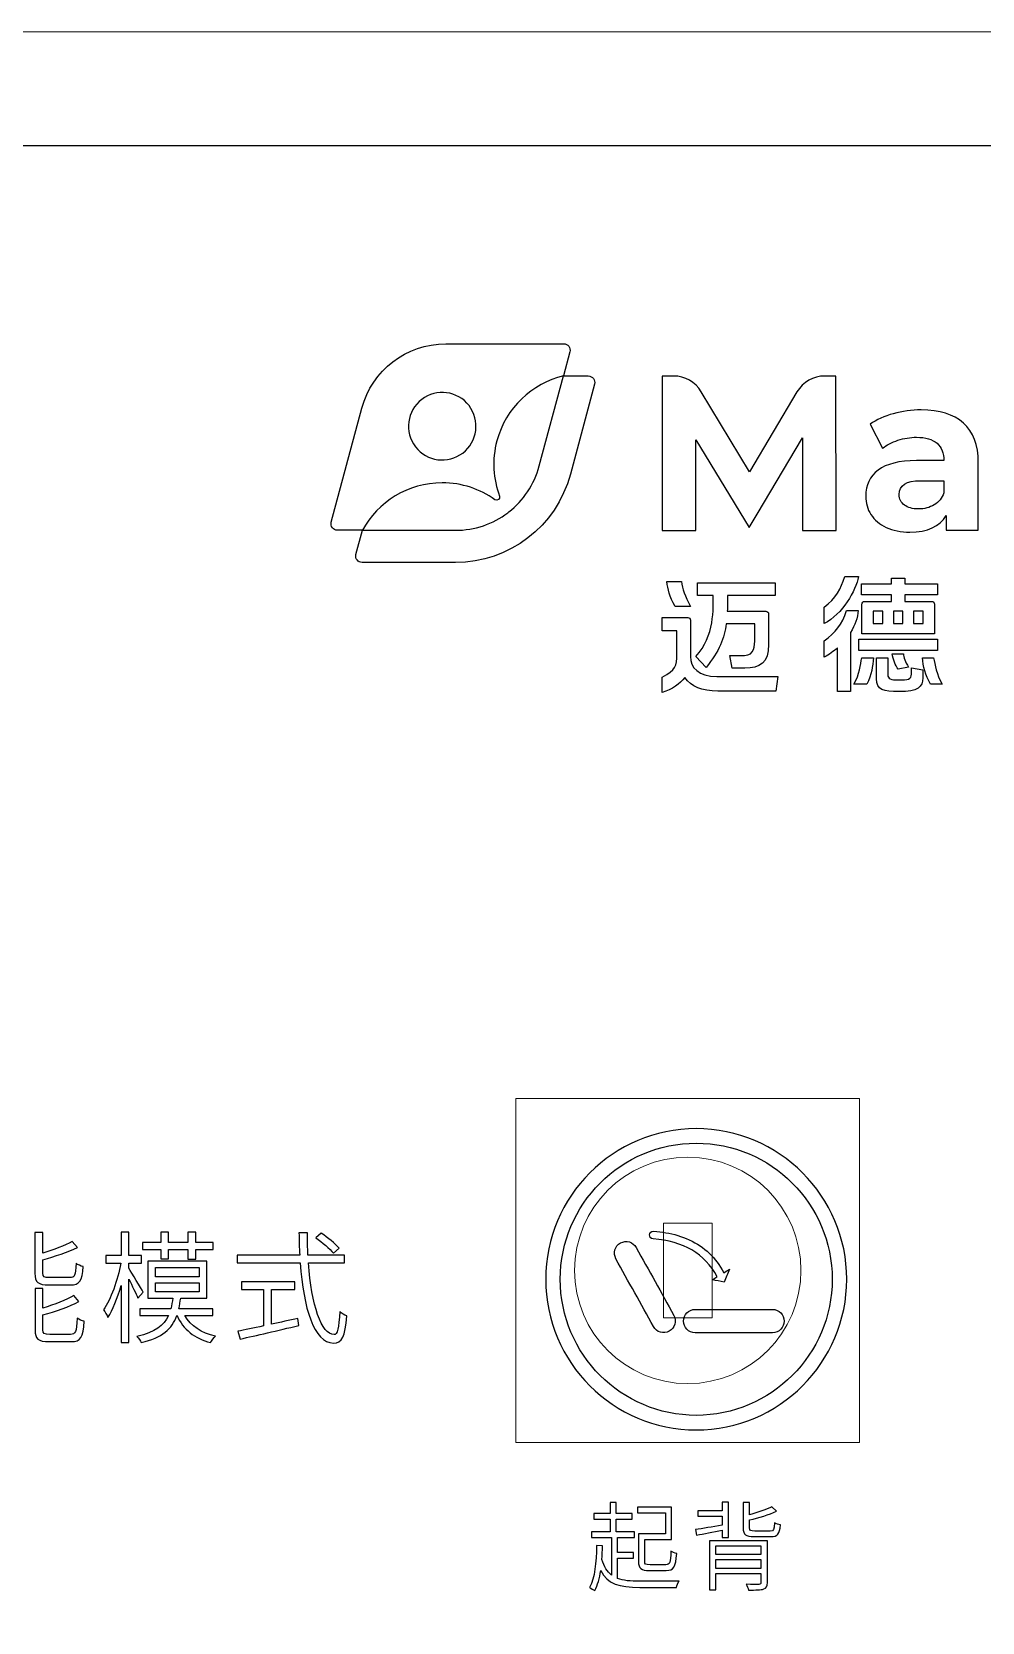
# Model space of a CAD drawing. Header units: millimetres. Extents: x 1003 to 1574, y -7 to 383.
# Drawn here: x 1129.6 to 1162.7, y 118.4 to 173.9 of the extents above; entities that cross this region are included whole.
import ezdxf

# ---------------------------------------------------------------- set-up
doc = ezdxf.new("R2010")
doc.units = ezdxf.units.MM
doc.layers.add('1', color=7, linetype='Continuous')
doc.layers.add('layer 1', color=7, linetype='Continuous')

# ---------------------------------------------------------------- blocks, each defined once
blk = doc.blocks.new('111')
at = {"layer": 'layer 1', "color": 1}
for points, knots in [([(581.58, 281.308), (574.092, 282.419), (568.226, 288.689), (567.735, 296.362), (567.735, 296.362), (567.735, 296.362), (567.735, 365.578), (567.735, 365.578), (567.735, 365.578), (568.277, 374.047), (575.367, 380.808), (583.958, 380.808), (583.958, 380.808), (583.958, 380.808), (760.978, 380.808), (760.978, 380.808), (760.978, 380.808), (769.919, 380.808), (777.235, 373.486), (777.235, 364.537), (777.235, 364.537), (777.235, 364.537), (777.235, 297.403), (777.235, 297.403), (777.235, 297.403), (777.235, 289.262), (771.181, 282.469), (763.356, 281.308), (763.356, 281.308), (763.356, 281.308), (581.58, 281.308), (581.58, 281.308)], [0, 0, 0, 0, 0.111111, 0.111111, 0.111111, 0.111111, 0.222222, 0.222222, 0.222222, 0.222222, 0.333333, 0.333333, 0.333333, 0.333333, 0.444444, 0.444444, 0.444444, 0.444444, 0.555556, 0.555556, 0.555556, 0.555556, 0.666667, 0.666667, 0.666667, 0.666667, 0.777778, 0.777778, 0.777778, 0.777778, 1, 1, 1, 1]), ([(709.357, 372.778), (709.357, 372.778), (708.487, 372.778), (708.487, 372.778), (708.487, 372.778), (708.487, 372.778), (708.712, 373.618), (708.712, 373.618), (708.712, 373.618), (708.75, 373.76), (708.643, 373.9), (708.495, 373.9), (708.495, 373.9), (708.495, 373.9), (704.378, 373.9), (704.378, 373.9), (704.378, 373.9), (703.007, 373.9), (701.806, 372.979), (701.451, 371.654), (701.451, 371.654), (701.451, 371.654), (700.385, 367.677), (700.385, 367.677), (700.385, 367.677), (700.347, 367.534), (700.454, 367.395), (700.602, 367.395), (700.602, 367.395), (700.602, 367.395), (701.472, 367.395), (701.472, 367.395), (701.472, 367.395), (701.472, 367.395), (701.246, 366.555), (701.246, 366.555), (701.246, 366.555), (701.208, 366.412), (701.316, 366.272), (701.464, 366.272), (701.464, 366.272), (701.464, 366.272), (704.719, 366.272), (704.719, 366.272), (704.719, 366.272), (706.599, 366.272), (708.244, 367.535), (708.731, 369.35), (708.731, 369.35), (708.731, 369.35), (709.574, 372.495), (709.574, 372.495), (709.574, 372.495), (709.612, 372.638), (709.504, 372.778), (709.357, 372.778)], [0, 0, 0, 0, 0.066667, 0.066667, 0.066667, 0.066667, 0.133333, 0.133333, 0.133333, 0.133333, 0.2, 0.2, 0.2, 0.2, 0.266667, 0.266667, 0.266667, 0.266667, 0.333333, 0.333333, 0.333333, 0.333333, 0.4, 0.4, 0.4, 0.4, 0.466667, 0.466667, 0.466667, 0.466667, 0.533333, 0.533333, 0.533333, 0.533333, 0.6, 0.6, 0.6, 0.6, 0.666667, 0.666667, 0.666667, 0.666667, 0.733333, 0.733333, 0.733333, 0.733333, 0.8, 0.8, 0.8, 0.8, 0.866667, 0.866667, 0.866667, 0.866667, 1, 1, 1, 1]), ([(707.646, 369.641), (707.471, 368.987), (707.089, 368.431), (706.582, 368.036), (706.582, 368.036), (706.582, 368.036), (706.583, 368.036), (706.583, 368.036), (706.583, 368.036), (706.583, 368.036), (706.563, 368.021), (706.563, 368.021), (706.563, 368.021), (706.563, 368.021), (706.545, 368.006), (706.545, 368.006), (706.545, 368.006), (706.545, 368.006), (706.544, 368.007), (706.544, 368.007), (706.544, 368.007), (706.031, 367.62), (705.396, 367.395), (704.719, 367.395), (704.719, 367.395), (704.719, 367.395), (701.472, 367.395), (701.472, 367.395), (701.472, 367.395), (702.009, 368.382), (703.055, 369.052), (704.258, 369.052), (704.258, 369.052), (704.945, 369.052), (705.58, 368.833), (706.098, 368.462), (706.098, 368.462), (706.183, 368.402), (706.295, 368.487), (706.258, 368.585), (706.258, 368.585), (706.035, 369.182), (705.988, 369.852), (706.165, 370.515), (706.165, 370.515), (706.477, 371.677), (707.394, 372.514), (708.487, 372.778), (708.487, 372.778), (708.487, 372.778), (707.646, 369.641), (707.646, 369.641)], [0, 0, 0, 0, 0.071429, 0.071429, 0.071429, 0.071429, 0.142857, 0.142857, 0.142857, 0.142857, 0.214286, 0.214286, 0.214286, 0.214286, 0.285714, 0.285714, 0.285714, 0.285714, 0.357143, 0.357143, 0.357143, 0.357143, 0.428571, 0.428571, 0.428571, 0.428571, 0.5, 0.5, 0.5, 0.5, 0.571429, 0.571429, 0.571429, 0.571429, 0.642857, 0.642857, 0.642857, 0.642857, 0.714286, 0.714286, 0.714286, 0.714286, 0.785714, 0.785714, 0.785714, 0.785714, 0.857143, 0.857143, 0.857143, 0.857143, 1, 1, 1, 1]), ([(716.838, 367.394), (716.838, 367.394), (716.83, 370.624), (716.83, 370.624), (716.83, 370.624), (716.83, 370.624), (715.246, 367.963), (715.246, 367.963), (715.246, 367.963), (715.246, 367.963), (714.973, 367.489), (714.973, 367.489), (714.973, 367.489), (714.973, 367.489), (713.108, 370.555), (713.108, 370.555), (713.108, 370.555), (713.108, 370.555), (713.108, 367.394), (713.108, 367.394), (713.108, 367.394), (713.108, 367.394), (711.938, 367.394), (711.938, 367.394), (711.938, 367.394), (711.938, 367.394), (711.938, 372.777), (711.938, 372.777), (711.938, 372.777), (711.938, 372.777), (712.329, 372.777), (712.329, 372.777), (712.329, 372.777), (712.726, 372.777), (713.095, 372.569), (713.3, 372.229), (713.3, 372.229), (713.3, 372.229), (714.984, 369.432), (714.984, 369.432), (714.984, 369.432), (714.984, 369.432), (716.64, 372.222), (716.64, 372.222), (716.64, 372.222), (716.844, 372.566), (717.214, 372.777), (717.614, 372.777), (717.614, 372.777), (717.614, 372.777), (717.992, 372.777), (717.992, 372.777), (717.992, 372.777), (717.992, 372.777), (718.007, 367.394), (718.007, 367.394), (718.007, 367.394), (718.007, 367.394), (716.838, 367.394), (716.838, 367.394)], [0, 0, 0, 0, 0.0625, 0.0625, 0.0625, 0.0625, 0.125, 0.125, 0.125, 0.125, 0.1875, 0.1875, 0.1875, 0.1875, 0.25, 0.25, 0.25, 0.25, 0.3125, 0.3125, 0.3125, 0.3125, 0.375, 0.375, 0.375, 0.375, 0.4375, 0.4375, 0.4375, 0.4375, 0.5, 0.5, 0.5, 0.5, 0.5625, 0.5625, 0.5625, 0.5625, 0.625, 0.625, 0.625, 0.625, 0.6875, 0.6875, 0.6875, 0.6875, 0.75, 0.75, 0.75, 0.75, 0.8125, 0.8125, 0.8125, 0.8125, 0.875, 0.875, 0.875, 0.875, 1, 1, 1, 1]), ([(703.54, 371.961), (704.057, 372.357), (704.797, 372.26), (705.193, 371.743), (705.193, 371.743), (705.59, 371.227), (705.492, 370.487), (704.976, 370.091), (704.976, 370.091), (704.459, 369.694), (703.719, 369.792), (703.323, 370.309), (703.323, 370.309), (702.927, 370.825), (703.024, 371.565), (703.54, 371.961)], [0, 0, 0, 0, 0.2, 0.2, 0.2, 0.2, 0.4, 0.4, 0.4, 0.4, 0.6, 0.6, 0.6, 0.6, 1, 1, 1, 1]), ([(722.452, 371.136), (722.796, 370.831), (722.968, 370.371), (722.968, 369.755), (722.968, 369.755), (722.968, 369.755), (722.968, 367.395), (722.968, 367.395), (722.968, 367.395), (722.968, 367.395), (721.845, 367.395), (721.845, 367.395), (721.845, 367.395), (721.845, 367.395), (721.845, 367.91), (721.845, 367.91), (721.845, 367.91), (721.619, 367.526), (721.199, 367.333), (720.584, 367.333), (720.584, 367.333), (720.266, 367.333), (719.991, 367.387), (719.757, 367.495), (719.757, 367.495), (719.524, 367.602), (719.346, 367.751), (719.223, 367.941), (719.223, 367.941), (719.1, 368.13), (719.038, 368.346), (719.038, 368.587), (719.038, 368.587), (719.038, 368.971), (719.183, 369.274), (719.472, 369.494), (719.472, 369.494), (719.762, 369.715), (720.209, 369.825), (720.815, 369.825), (720.815, 369.825), (720.815, 369.825), (721.768, 369.825), (721.768, 369.825), (721.768, 369.825), (721.768, 370.086), (721.688, 370.287), (721.53, 370.429), (721.53, 370.429), (721.371, 370.569), (721.132, 370.64), (720.815, 370.64), (720.815, 370.64), (720.594, 370.64), (720.377, 370.605), (720.164, 370.537), (720.164, 370.537), (719.952, 370.467), (719.771, 370.374), (719.622, 370.256), (719.622, 370.256), (719.622, 370.256), (719.192, 371.094), (719.192, 371.094), (719.192, 371.094), (719.418, 371.253), (719.688, 371.376), (720.003, 371.463), (720.003, 371.463), (720.319, 371.55), (720.643, 371.594), (720.976, 371.594), (720.976, 371.594), (721.617, 371.594), (722.109, 371.441), (722.452, 371.136)], [0, 0, 0, 0, 0.05, 0.05, 0.05, 0.05, 0.1, 0.1, 0.1, 0.1, 0.15, 0.15, 0.15, 0.15, 0.2, 0.2, 0.2, 0.2, 0.25, 0.25, 0.25, 0.25, 0.3, 0.3, 0.3, 0.3, 0.35, 0.35, 0.35, 0.35, 0.4, 0.4, 0.4, 0.4, 0.45, 0.45, 0.45, 0.45, 0.5, 0.5, 0.5, 0.5, 0.55, 0.55, 0.55, 0.55, 0.6, 0.6, 0.6, 0.6, 0.65, 0.65, 0.65, 0.65, 0.7, 0.7, 0.7, 0.7, 0.75, 0.75, 0.75, 0.75, 0.8, 0.8, 0.8, 0.8, 0.85, 0.85, 0.85, 0.85, 0.9, 0.9, 0.9, 0.9, 1, 1, 1, 1]), ([(721.429, 368.283), (721.588, 368.378), (721.701, 368.518), (721.768, 368.702), (721.768, 368.702), (721.768, 368.702), (721.768, 369.125), (721.768, 369.125), (721.768, 369.125), (721.768, 369.125), (720.945, 369.125), (720.945, 369.125), (720.945, 369.125), (720.453, 369.125), (720.207, 368.964), (720.207, 368.641), (720.207, 368.641), (720.207, 368.487), (720.267, 368.365), (720.388, 368.275), (720.388, 368.275), (720.508, 368.186), (720.673, 368.141), (720.883, 368.141), (720.883, 368.141), (721.088, 368.141), (721.271, 368.188), (721.429, 368.283)], [0, 0, 0, 0, 0.125, 0.125, 0.125, 0.125, 0.25, 0.25, 0.25, 0.25, 0.375, 0.375, 0.375, 0.375, 0.5, 0.5, 0.5, 0.5, 0.625, 0.625, 0.625, 0.625, 0.75, 0.75, 0.75, 0.75, 1, 1, 1, 1]), ([(712.923, 364.741), (712.735, 365.105), (712.635, 365.343), (712.611, 365.614), (712.611, 365.614), (712.611, 365.614), (712.101, 365.614), (712.101, 365.614), (712.101, 365.614), (712.129, 365.331), (712.187, 365.096), (712.384, 364.741), (712.384, 364.741), (712.384, 364.741), (712.923, 364.741), (712.923, 364.741)], [0, 0, 0, 0, 0.2, 0.2, 0.2, 0.2, 0.4, 0.4, 0.4, 0.4, 0.6, 0.6, 0.6, 0.6, 1, 1, 1, 1]), ([(713.115, 362.995), (713.115, 362.995), (713.468, 362.614), (713.468, 362.614), (713.468, 362.614), (713.925, 363.154), (714.104, 363.655), (714.172, 364.136), (714.172, 364.136), (714.172, 364.136), (715.168, 364.136), (715.168, 364.136), (715.168, 364.136), (715.168, 364.136), (715.168, 363.631), (715.168, 363.631), (715.168, 363.631), (715.168, 363.363), (715.161, 363.034), (714.814, 363.034), (714.814, 363.034), (714.814, 363.034), (714.293, 363.034), (714.293, 363.034), (714.293, 363.034), (714.293, 363.034), (714.382, 362.584), (714.382, 362.584), (714.382, 362.584), (714.382, 362.584), (714.825, 362.584), (714.825, 362.584), (714.825, 362.584), (715.343, 362.584), (715.65, 362.77), (715.65, 363.413), (715.65, 363.413), (715.65, 363.413), (715.65, 363.78), (715.65, 363.78), (715.65, 363.78), (715.65, 363.78), (715.65, 364.136), (715.65, 364.136), (715.65, 364.136), (715.65, 364.136), (715.65, 364.341), (715.65, 364.341), (715.65, 364.341), (715.65, 364.341), (715.65, 364.474), (715.65, 364.474), (715.65, 364.474), (715.65, 364.527), (715.607, 364.57), (715.554, 364.57), (715.554, 364.57), (715.554, 364.57), (714.209, 364.57), (714.209, 364.57), (714.209, 364.57), (714.216, 364.754), (714.214, 364.936), (714.214, 365.118), (714.214, 365.118), (714.214, 365.118), (715.877, 365.118), (715.877, 365.118), (715.877, 365.118), (715.877, 365.118), (715.877, 365.567), (715.877, 365.567), (715.877, 365.567), (715.877, 365.567), (713.162, 365.567), (713.162, 365.567), (713.162, 365.567), (713.162, 365.567), (713.162, 365.118), (713.162, 365.118), (713.162, 365.118), (713.162, 365.118), (713.715, 365.118), (713.715, 365.118), (713.715, 365.118), (713.725, 364.694), (713.765, 363.71), (713.115, 362.995)], [0, 0, 0, 0, 0.043478, 0.043478, 0.043478, 0.043478, 0.086957, 0.086957, 0.086957, 0.086957, 0.130435, 0.130435, 0.130435, 0.130435, 0.173913, 0.173913, 0.173913, 0.173913, 0.217391, 0.217391, 0.217391, 0.217391, 0.26087, 0.26087, 0.26087, 0.26087, 0.304348, 0.304348, 0.304348, 0.304348, 0.347826, 0.347826, 0.347826, 0.347826, 0.391304, 0.391304, 0.391304, 0.391304, 0.434783, 0.434783, 0.434783, 0.434783, 0.478261, 0.478261, 0.478261, 0.478261, 0.521739, 0.521739, 0.521739, 0.521739, 0.565217, 0.565217, 0.565217, 0.565217, 0.608696, 0.608696, 0.608696, 0.608696, 0.652174, 0.652174, 0.652174, 0.652174, 0.695652, 0.695652, 0.695652, 0.695652, 0.73913, 0.73913, 0.73913, 0.73913, 0.782609, 0.782609, 0.782609, 0.782609, 0.826087, 0.826087, 0.826087, 0.826087, 0.869565, 0.869565, 0.869565, 0.869565, 0.913043, 0.913043, 0.913043, 0.913043, 1, 1, 1, 1]), ([(718.79, 365.779), (718.79, 365.779), (718.308, 365.779), (718.308, 365.779), (718.308, 365.779), (718.176, 365.361), (718.001, 365.022), (717.591, 364.716), (717.591, 364.716), (717.591, 364.716), (717.591, 364.139), (717.591, 364.139), (717.591, 364.139), (718.23, 364.475), (718.692, 365.285), (718.79, 365.779)], [0, 0, 0, 0, 0.2, 0.2, 0.2, 0.2, 0.4, 0.4, 0.4, 0.4, 0.6, 0.6, 0.6, 0.6, 1, 1, 1, 1]), ([(719.943, 364.914), (719.943, 364.914), (719.303, 364.914), (719.303, 364.914), (719.303, 364.914), (719.303, 364.914), (719.097, 364.914), (719.097, 364.914), (719.097, 364.914), (719.097, 364.914), (719, 364.914), (719, 364.914), (719, 364.914), (718.948, 364.914), (718.905, 364.871), (718.905, 364.818), (718.905, 364.818), (718.905, 364.818), (718.905, 363.78), (718.905, 363.78), (718.905, 363.78), (718.905, 363.78), (719.097, 363.78), (719.097, 363.78), (719.097, 363.78), (719.097, 363.78), (719.303, 363.78), (719.303, 363.78), (719.303, 363.78), (719.303, 363.78), (721.042, 363.78), (721.042, 363.78), (721.042, 363.78), (721.042, 363.78), (721.248, 363.78), (721.248, 363.78), (721.248, 363.78), (721.248, 363.78), (721.439, 363.78), (721.439, 363.78), (721.439, 363.78), (721.439, 363.78), (721.439, 364.818), (721.439, 364.818), (721.439, 364.818), (721.439, 364.871), (721.397, 364.914), (721.344, 364.914), (721.344, 364.914), (721.344, 364.914), (721.248, 364.914), (721.248, 364.914), (721.248, 364.914), (721.248, 364.914), (721.042, 364.914), (721.042, 364.914), (721.042, 364.914), (721.042, 364.914), (720.402, 364.914), (720.402, 364.914), (720.402, 364.914), (720.402, 364.914), (720.402, 365.145), (720.402, 365.145), (720.402, 365.145), (720.402, 365.145), (721.55, 365.145), (721.55, 365.145), (721.55, 365.145), (721.55, 365.145), (721.55, 365.525), (721.55, 365.525), (721.55, 365.525), (721.55, 365.525), (720.402, 365.525), (720.402, 365.525), (720.402, 365.525), (720.402, 365.525), (720.402, 365.729), (720.402, 365.729), (720.402, 365.729), (720.402, 365.729), (719.943, 365.729), (719.943, 365.729), (719.943, 365.729), (719.943, 365.729), (719.943, 365.525), (719.943, 365.525), (719.943, 365.525), (719.943, 365.525), (718.89, 365.525), (718.89, 365.525), (718.89, 365.525), (718.89, 365.525), (718.89, 365.145), (718.89, 365.145), (718.89, 365.145), (718.89, 365.145), (719.943, 365.145), (719.943, 365.145), (719.943, 365.145), (719.943, 365.145), (719.943, 364.914), (719.943, 364.914)], [0, 0, 0, 0, 0.037037, 0.037037, 0.037037, 0.037037, 0.074074, 0.074074, 0.074074, 0.074074, 0.111111, 0.111111, 0.111111, 0.111111, 0.148148, 0.148148, 0.148148, 0.148148, 0.185185, 0.185185, 0.185185, 0.185185, 0.222222, 0.222222, 0.222222, 0.222222, 0.259259, 0.259259, 0.259259, 0.259259, 0.296296, 0.296296, 0.296296, 0.296296, 0.333333, 0.333333, 0.333333, 0.333333, 0.37037, 0.37037, 0.37037, 0.37037, 0.407407, 0.407407, 0.407407, 0.407407, 0.444444, 0.444444, 0.444444, 0.444444, 0.481481, 0.481481, 0.481481, 0.481481, 0.518519, 0.518519, 0.518519, 0.518519, 0.555556, 0.555556, 0.555556, 0.555556, 0.592593, 0.592593, 0.592593, 0.592593, 0.62963, 0.62963, 0.62963, 0.62963, 0.666667, 0.666667, 0.666667, 0.666667, 0.703704, 0.703704, 0.703704, 0.703704, 0.740741, 0.740741, 0.740741, 0.740741, 0.777778, 0.777778, 0.777778, 0.777778, 0.814815, 0.814815, 0.814815, 0.814815, 0.851852, 0.851852, 0.851852, 0.851852, 0.888889, 0.888889, 0.888889, 0.888889, 0.925926, 0.925926, 0.925926, 0.925926, 1, 1, 1, 1]), ([(718.781, 364.595), (718.781, 364.595), (718.369, 364.595), (718.369, 364.595), (718.369, 364.595), (718.207, 364.099), (717.995, 363.838), (717.591, 363.538), (717.591, 363.538), (717.591, 363.538), (717.591, 362.965), (717.591, 362.965), (717.591, 362.965), (717.762, 363.06), (717.919, 363.174), (718.06, 363.301), (718.06, 363.301), (718.06, 363.301), (718.06, 361.769), (718.06, 361.769), (718.06, 361.769), (718.06, 361.769), (718.509, 361.769), (718.509, 361.769), (718.509, 361.769), (718.509, 361.769), (718.509, 363.834), (718.509, 363.834), (718.509, 363.834), (718.664, 364.084), (718.76, 364.347), (718.781, 364.595)], [0, 0, 0, 0, 0.111111, 0.111111, 0.111111, 0.111111, 0.222222, 0.222222, 0.222222, 0.222222, 0.333333, 0.333333, 0.333333, 0.333333, 0.444444, 0.444444, 0.444444, 0.444444, 0.555556, 0.555556, 0.555556, 0.555556, 0.666667, 0.666667, 0.666667, 0.666667, 0.777778, 0.777778, 0.777778, 0.777778, 1, 1, 1, 1]), ([(719.303, 364.569), (719.303, 364.569), (719.631, 364.569), (719.631, 364.569), (719.631, 364.569), (719.631, 364.569), (719.631, 364.139), (719.631, 364.139), (719.631, 364.139), (719.631, 364.139), (719.303, 364.139), (719.303, 364.139), (719.303, 364.139), (719.303, 364.139), (719.303, 364.569), (719.303, 364.569)], [0, 0, 0, 0, 0.2, 0.2, 0.2, 0.2, 0.4, 0.4, 0.4, 0.4, 0.6, 0.6, 0.6, 0.6, 1, 1, 1, 1]), ([(720.334, 364.139), (720.334, 364.139), (720.01, 364.139), (720.01, 364.139), (720.01, 364.139), (720.01, 364.139), (720.01, 364.569), (720.01, 364.569), (720.01, 364.569), (720.01, 364.569), (720.334, 364.569), (720.334, 364.569), (720.334, 364.569), (720.334, 364.569), (720.334, 364.139), (720.334, 364.139)], [0, 0, 0, 0, 0.2, 0.2, 0.2, 0.2, 0.4, 0.4, 0.4, 0.4, 0.6, 0.6, 0.6, 0.6, 1, 1, 1, 1]), ([(721.042, 364.139), (721.042, 364.139), (720.713, 364.139), (720.713, 364.139), (720.713, 364.139), (720.713, 364.139), (720.713, 364.569), (720.713, 364.569), (720.713, 364.569), (720.713, 364.569), (721.042, 364.569), (721.042, 364.569), (721.042, 364.569), (721.042, 364.569), (721.042, 364.139), (721.042, 364.139)], [0, 0, 0, 0, 0.2, 0.2, 0.2, 0.2, 0.4, 0.4, 0.4, 0.4, 0.6, 0.6, 0.6, 0.6, 1, 1, 1, 1]), ([(713.843, 362.296), (713.194, 362.296), (712.923, 362.608), (712.923, 362.991), (712.923, 362.991), (712.923, 362.991), (712.923, 363.891), (712.923, 363.891), (712.923, 363.891), (712.923, 363.891), (712.923, 364.101), (712.923, 364.101), (712.923, 364.101), (712.923, 364.101), (712.923, 364.259), (712.923, 364.259), (712.923, 364.259), (712.923, 364.311), (712.881, 364.353), (712.83, 364.353), (712.83, 364.353), (712.83, 364.353), (711.939, 364.353), (711.939, 364.353), (711.939, 364.353), (711.939, 364.353), (711.939, 363.891), (711.939, 363.891), (711.939, 363.891), (711.939, 363.891), (712.446, 363.891), (712.446, 363.891), (712.446, 363.891), (712.446, 363.891), (712.446, 363.08), (712.446, 363.08), (712.446, 363.08), (712.446, 362.66), (712.404, 362.512), (711.939, 362.276), (711.939, 362.276), (711.939, 362.276), (711.939, 361.742), (711.939, 361.742), (711.939, 361.742), (712.286, 361.839), (712.557, 362.041), (712.722, 362.26), (712.722, 362.26), (712.953, 361.936), (713.314, 361.789), (713.876, 361.789), (713.876, 361.789), (713.876, 361.789), (715.905, 361.789), (715.905, 361.789), (715.905, 361.789), (715.905, 361.789), (715.971, 362.296), (715.971, 362.296), (715.971, 362.296), (715.971, 362.296), (713.843, 362.296), (713.843, 362.296)], [0, 0, 0, 0, 0.058824, 0.058824, 0.058824, 0.058824, 0.117647, 0.117647, 0.117647, 0.117647, 0.176471, 0.176471, 0.176471, 0.176471, 0.235294, 0.235294, 0.235294, 0.235294, 0.294118, 0.294118, 0.294118, 0.294118, 0.352941, 0.352941, 0.352941, 0.352941, 0.411765, 0.411765, 0.411765, 0.411765, 0.470588, 0.470588, 0.470588, 0.470588, 0.529412, 0.529412, 0.529412, 0.529412, 0.588235, 0.588235, 0.588235, 0.588235, 0.647059, 0.647059, 0.647059, 0.647059, 0.705882, 0.705882, 0.705882, 0.705882, 0.764706, 0.764706, 0.764706, 0.764706, 0.823529, 0.823529, 0.823529, 0.823529, 0.882353, 0.882353, 0.882353, 0.882353, 1, 1, 1, 1]), ([(721.55, 363.599), (721.55, 363.599), (718.795, 363.599), (718.795, 363.599), (718.795, 363.599), (718.795, 363.599), (718.795, 363.207), (718.795, 363.207), (718.795, 363.207), (718.795, 363.207), (721.55, 363.207), (721.55, 363.207), (721.55, 363.207), (721.55, 363.207), (721.55, 363.599), (721.55, 363.599)], [0, 0, 0, 0, 0.2, 0.2, 0.2, 0.2, 0.4, 0.4, 0.4, 0.4, 0.6, 0.6, 0.6, 0.6, 1, 1, 1, 1]), ([(718.626, 362.024), (718.626, 362.024), (719.073, 362.024), (719.073, 362.024), (719.073, 362.024), (719.252, 362.361), (719.28, 362.651), (719.309, 362.951), (719.309, 362.951), (719.309, 362.951), (718.898, 362.951), (718.898, 362.951), (718.898, 362.951), (718.857, 362.694), (718.829, 362.394), (718.626, 362.024)], [0, 0, 0, 0, 0.2, 0.2, 0.2, 0.2, 0.4, 0.4, 0.4, 0.4, 0.6, 0.6, 0.6, 0.6, 1, 1, 1, 1]), ([(720.638, 362.379), (720.638, 362.192), (720.502, 362.178), (720.192, 362.178), (720.192, 362.178), (719.912, 362.178), (719.809, 362.205), (719.809, 362.363), (719.809, 362.363), (719.809, 362.363), (719.809, 362.951), (719.809, 362.951), (719.809, 362.951), (719.809, 362.951), (719.412, 362.951), (719.412, 362.951), (719.412, 362.951), (719.412, 362.951), (719.412, 362.219), (719.412, 362.219), (719.412, 362.219), (719.412, 361.825), (719.659, 361.769), (720.205, 361.769), (720.205, 361.769), (720.867, 361.769), (721.03, 361.925), (721.03, 362.249), (721.03, 362.249), (721.03, 362.249), (721.03, 362.527), (721.03, 362.527), (721.03, 362.527), (721.03, 362.527), (720.638, 362.604), (720.638, 362.604), (720.638, 362.604), (720.638, 362.604), (720.638, 362.379), (720.638, 362.379)], [0, 0, 0, 0, 0.090909, 0.090909, 0.090909, 0.090909, 0.181818, 0.181818, 0.181818, 0.181818, 0.272727, 0.272727, 0.272727, 0.272727, 0.363636, 0.363636, 0.363636, 0.363636, 0.454545, 0.454545, 0.454545, 0.454545, 0.545455, 0.545455, 0.545455, 0.545455, 0.636364, 0.636364, 0.636364, 0.636364, 0.727273, 0.727273, 0.727273, 0.727273, 0.818182, 0.818182, 0.818182, 0.818182, 1, 1, 1, 1]), ([(720.172, 362.548), (720.172, 362.548), (720.537, 362.623), (720.537, 362.623), (720.537, 362.623), (720.407, 362.814), (720.367, 362.966), (720.353, 363.092), (720.353, 363.092), (720.353, 363.092), (719.967, 363.092), (719.967, 363.092), (719.967, 363.092), (719.993, 362.883), (720.077, 362.687), (720.172, 362.548)], [0, 0, 0, 0, 0.2, 0.2, 0.2, 0.2, 0.4, 0.4, 0.4, 0.4, 0.6, 0.6, 0.6, 0.6, 1, 1, 1, 1]), ([(721.409, 362.951), (721.409, 362.951), (721.018, 362.951), (721.018, 362.951), (721.018, 362.951), (721.047, 362.651), (721.113, 362.35), (721.302, 362.025), (721.302, 362.025), (721.302, 362.025), (721.702, 362.025), (721.702, 362.025), (721.702, 362.025), (721.521, 362.378), (721.45, 362.694), (721.409, 362.951)], [0, 0, 0, 0, 0.2, 0.2, 0.2, 0.2, 0.4, 0.4, 0.4, 0.4, 0.6, 0.6, 0.6, 0.6, 1, 1, 1, 1]), ([(713.123, 336.018), (710.226, 336.018), (707.869, 338.375), (707.869, 341.272), (707.869, 341.272), (707.869, 344.169), (710.226, 346.526), (713.123, 346.526), (713.123, 346.526), (716.02, 346.526), (718.377, 344.169), (718.377, 341.272), (718.377, 341.272), (718.377, 338.375), (716.02, 336.018), (713.123, 336.018)], [0, 0, 0, 0, 0.2, 0.2, 0.2, 0.2, 0.4, 0.4, 0.4, 0.4, 0.6, 0.6, 0.6, 0.6, 1, 1, 1, 1]), ([(713.123, 346.018), (710.506, 346.018), (708.377, 343.889), (708.377, 341.272), (708.377, 341.272), (708.377, 338.655), (710.506, 336.526), (713.123, 336.526), (713.123, 336.526), (715.74, 336.526), (717.869, 338.655), (717.869, 341.272), (717.869, 341.272), (717.869, 343.889), (715.74, 346.018), (713.123, 346.018)], [0, 0, 0, 0, 0.2, 0.2, 0.2, 0.2, 0.4, 0.4, 0.4, 0.4, 0.6, 0.6, 0.6, 0.6, 1, 1, 1, 1]), ([(690.532, 341.075), (690.147, 341.075), (690.041, 341.159), (690.041, 341.481), (690.041, 341.481), (690.041, 341.481), (690.041, 342.903), (690.041, 342.903), (690.041, 342.903), (690.041, 342.903), (690.32, 342.903), (690.32, 342.903), (690.32, 342.903), (690.32, 342.903), (690.32, 342.179), (690.32, 342.179), (690.32, 342.179), (690.693, 342.297), (691.09, 342.458), (691.336, 342.585), (691.336, 342.585), (691.336, 342.585), (691.531, 342.378), (691.531, 342.378), (691.531, 342.378), (691.192, 342.226), (690.735, 342.069), (690.32, 341.946), (690.32, 341.946), (690.32, 341.946), (690.32, 341.485), (690.32, 341.485), (690.32, 341.485), (690.32, 341.354), (690.354, 341.329), (690.553, 341.329), (690.553, 341.329), (690.553, 341.329), (691.255, 341.329), (691.255, 341.329), (691.255, 341.329), (691.425, 341.329), (691.454, 341.401), (691.476, 341.828), (691.476, 341.828), (691.534, 341.777), (691.645, 341.735), (691.725, 341.714), (691.725, 341.714), (691.691, 341.206), (691.606, 341.075), (691.281, 341.075), (691.281, 341.075), (691.281, 341.075), (690.532, 341.075), (690.532, 341.075)], [0, 0, 0, 0, 0.066667, 0.066667, 0.066667, 0.066667, 0.133333, 0.133333, 0.133333, 0.133333, 0.2, 0.2, 0.2, 0.2, 0.266667, 0.266667, 0.266667, 0.266667, 0.333333, 0.333333, 0.333333, 0.333333, 0.4, 0.4, 0.4, 0.4, 0.466667, 0.466667, 0.466667, 0.466667, 0.533333, 0.533333, 0.533333, 0.533333, 0.6, 0.6, 0.6, 0.6, 0.666667, 0.666667, 0.666667, 0.666667, 0.733333, 0.733333, 0.733333, 0.733333, 0.8, 0.8, 0.8, 0.8, 0.866667, 0.866667, 0.866667, 0.866667, 1, 1, 1, 1]), ([(693.636, 340.618), (693.576, 340.762), (693.433, 341.054), (693.314, 341.278), (693.314, 341.278), (693.314, 341.278), (693.314, 339.069), (693.314, 339.069), (693.314, 339.069), (693.314, 339.069), (693.048, 339.069), (693.048, 339.069), (693.048, 339.069), (693.048, 339.069), (693.048, 341.054), (693.048, 341.054), (693.048, 341.054), (692.921, 340.613), (692.756, 340.199), (692.591, 339.937), (692.591, 339.937), (692.557, 340.017), (692.489, 340.136), (692.438, 340.203), (692.438, 340.203), (692.683, 340.559), (692.929, 341.248), (693.043, 341.832), (693.043, 341.832), (693.043, 341.832), (692.51, 341.832), (692.51, 341.832), (692.51, 341.832), (692.51, 341.832), (692.51, 342.099), (692.51, 342.099), (692.51, 342.099), (692.51, 342.099), (693.048, 342.099), (693.048, 342.099), (693.048, 342.099), (693.048, 342.099), (693.048, 342.915), (693.048, 342.915), (693.048, 342.915), (693.048, 342.915), (693.314, 342.915), (693.314, 342.915), (693.314, 342.915), (693.314, 342.915), (693.314, 342.099), (693.314, 342.099), (693.314, 342.099), (693.314, 342.099), (693.763, 342.099), (693.763, 342.099), (693.763, 342.099), (693.763, 342.099), (693.763, 341.832), (693.763, 341.832), (693.763, 341.832), (693.763, 341.832), (693.314, 341.832), (693.314, 341.832), (693.314, 341.832), (693.314, 341.832), (693.314, 341.659), (693.314, 341.659), (693.314, 341.659), (693.424, 341.498), (693.746, 340.961), (693.818, 340.825), (693.818, 340.825), (693.818, 340.825), (693.636, 340.618), (693.636, 340.618)], [0, 0, 0, 0, 0.05, 0.05, 0.05, 0.05, 0.1, 0.1, 0.1, 0.1, 0.15, 0.15, 0.15, 0.15, 0.2, 0.2, 0.2, 0.2, 0.25, 0.25, 0.25, 0.25, 0.3, 0.3, 0.3, 0.3, 0.35, 0.35, 0.35, 0.35, 0.4, 0.4, 0.4, 0.4, 0.45, 0.45, 0.45, 0.45, 0.5, 0.5, 0.5, 0.5, 0.55, 0.55, 0.55, 0.55, 0.6, 0.6, 0.6, 0.6, 0.65, 0.65, 0.65, 0.65, 0.7, 0.7, 0.7, 0.7, 0.75, 0.75, 0.75, 0.75, 0.8, 0.8, 0.8, 0.8, 0.85, 0.85, 0.85, 0.85, 0.9, 0.9, 0.9, 0.9, 1, 1, 1, 1]), ([(694.44, 342.31), (694.44, 342.31), (693.801, 342.31), (693.801, 342.31), (693.801, 342.31), (693.801, 342.31), (693.801, 342.555), (693.801, 342.555), (693.801, 342.555), (693.801, 342.555), (694.44, 342.555), (694.44, 342.555), (694.44, 342.555), (694.44, 342.555), (694.44, 342.911), (694.44, 342.911), (694.44, 342.911), (694.44, 342.911), (694.706, 342.911), (694.706, 342.911), (694.706, 342.911), (694.706, 342.911), (694.706, 342.555), (694.706, 342.555), (694.706, 342.555), (694.706, 342.555), (695.379, 342.555), (695.379, 342.555), (695.379, 342.555), (695.379, 342.555), (695.379, 342.911), (695.379, 342.911), (695.379, 342.911), (695.379, 342.911), (695.654, 342.911), (695.654, 342.911), (695.654, 342.911), (695.654, 342.911), (695.654, 342.555), (695.654, 342.555), (695.654, 342.555), (695.654, 342.555), (696.263, 342.555), (696.263, 342.555), (696.263, 342.555), (696.263, 342.555), (696.263, 342.31), (696.263, 342.31), (696.263, 342.31), (696.263, 342.31), (695.654, 342.31), (695.654, 342.31), (695.654, 342.31), (695.654, 342.31), (695.654, 341.976), (695.654, 341.976), (695.654, 341.976), (695.654, 341.976), (695.379, 341.976), (695.379, 341.976), (695.379, 341.976), (695.379, 341.976), (695.379, 342.31), (695.379, 342.31), (695.379, 342.31), (695.379, 342.31), (694.706, 342.31), (694.706, 342.31), (694.706, 342.31), (694.706, 342.31), (694.706, 341.98), (694.706, 341.98), (694.706, 341.98), (694.706, 341.98), (694.44, 341.98), (694.44, 341.98), (694.44, 341.98), (694.44, 341.98), (694.44, 342.31), (694.44, 342.31)], [0, 0, 0, 0, 0.047619, 0.047619, 0.047619, 0.047619, 0.095238, 0.095238, 0.095238, 0.095238, 0.142857, 0.142857, 0.142857, 0.142857, 0.190476, 0.190476, 0.190476, 0.190476, 0.238095, 0.238095, 0.238095, 0.238095, 0.285714, 0.285714, 0.285714, 0.285714, 0.333333, 0.333333, 0.333333, 0.333333, 0.380952, 0.380952, 0.380952, 0.380952, 0.428571, 0.428571, 0.428571, 0.428571, 0.47619, 0.47619, 0.47619, 0.47619, 0.52381, 0.52381, 0.52381, 0.52381, 0.571429, 0.571429, 0.571429, 0.571429, 0.619048, 0.619048, 0.619048, 0.619048, 0.666667, 0.666667, 0.666667, 0.666667, 0.714286, 0.714286, 0.714286, 0.714286, 0.761905, 0.761905, 0.761905, 0.761905, 0.809524, 0.809524, 0.809524, 0.809524, 0.857143, 0.857143, 0.857143, 0.857143, 0.904762, 0.904762, 0.904762, 0.904762, 1, 1, 1, 1]), ([(699.587, 341.84), (699.693, 340.377), (700.04, 339.34), (700.48, 339.34), (700.48, 339.34), (700.598, 339.34), (700.649, 339.573), (700.679, 340.144), (700.679, 340.144), (700.742, 340.08), (700.848, 340.022), (700.924, 339.992), (700.924, 339.992), (700.873, 339.264), (700.767, 339.048), (700.459, 339.048), (700.459, 339.048), (699.777, 339.048), (699.414, 340.262), (699.299, 341.84), (699.299, 341.84), (699.299, 341.84), (697.099, 341.84), (697.099, 341.84), (697.099, 341.84), (697.099, 341.84), (697.099, 342.116), (697.099, 342.116), (697.099, 342.116), (697.099, 342.116), (699.282, 342.116), (699.282, 342.116), (699.282, 342.116), (699.265, 342.37), (699.261, 342.632), (699.257, 342.894), (699.257, 342.894), (699.257, 342.894), (699.553, 342.894), (699.553, 342.894), (699.553, 342.894), (699.553, 342.628), (699.557, 342.365), (699.57, 342.116), (699.57, 342.116), (699.57, 342.116), (700.843, 342.116), (700.843, 342.116), (700.843, 342.116), (700.843, 342.116), (700.843, 341.84), (700.843, 341.84), (700.843, 341.84), (700.843, 341.84), (699.587, 341.84), (699.587, 341.84)], [0, 0, 0, 0, 0.066667, 0.066667, 0.066667, 0.066667, 0.133333, 0.133333, 0.133333, 0.133333, 0.2, 0.2, 0.2, 0.2, 0.266667, 0.266667, 0.266667, 0.266667, 0.333333, 0.333333, 0.333333, 0.333333, 0.4, 0.4, 0.4, 0.4, 0.466667, 0.466667, 0.466667, 0.466667, 0.533333, 0.533333, 0.533333, 0.533333, 0.6, 0.6, 0.6, 0.6, 0.666667, 0.666667, 0.666667, 0.666667, 0.733333, 0.733333, 0.733333, 0.733333, 0.8, 0.8, 0.8, 0.8, 0.866667, 0.866667, 0.866667, 0.866667, 1, 1, 1, 1]), ([(700.459, 342.183), (700.336, 342.336), (700.069, 342.564), (699.845, 342.721), (699.845, 342.721), (699.845, 342.721), (700.036, 342.877), (700.036, 342.877), (700.036, 342.877), (700.255, 342.729), (700.526, 342.509), (700.657, 342.361), (700.657, 342.361), (700.657, 342.361), (700.459, 342.183), (700.459, 342.183)], [0, 0, 0, 0, 0.2, 0.2, 0.2, 0.2, 0.4, 0.4, 0.4, 0.4, 0.6, 0.6, 0.6, 0.6, 1, 1, 1, 1]), ([(711.619, 342.677), (712.672, 342.605), (713.418, 342.165), (713.856, 341.359), (713.856, 341.359), (713.799, 341.324), (713.741, 341.289), (713.683, 341.254), (713.683, 341.254), (713.82, 341.228), (713.957, 341.202), (714.094, 341.176), (714.094, 341.176), (714.159, 341.324), (714.224, 341.473), (714.29, 341.622), (714.29, 341.622), (714.222, 341.581), (714.155, 341.54), (714.088, 341.499), (714.088, 341.499), (713.794, 342.034), (713.431, 342.392), (712.874, 342.65), (712.874, 342.65), (712.612, 342.772), (712.345, 342.848), (712.061, 342.897), (712.061, 342.897), (711.921, 342.921), (711.78, 342.937), (711.639, 342.947), (711.639, 342.947), (711.458, 342.959), (711.439, 342.689), (711.619, 342.677)], [0, 0, 0, 0, 0.1, 0.1, 0.1, 0.1, 0.2, 0.2, 0.2, 0.2, 0.3, 0.3, 0.3, 0.3, 0.4, 0.4, 0.4, 0.4, 0.5, 0.5, 0.5, 0.5, 0.6, 0.6, 0.6, 0.6, 0.7, 0.7, 0.7, 0.7, 0.8, 0.8, 0.8, 0.8, 1, 1, 1, 1]), ([(711.032, 342.378), (710.923, 342.575), (710.677, 342.646), (710.48, 342.538), (710.48, 342.538), (710.284, 342.429), (710.213, 342.182), (710.321, 341.986), (710.321, 341.986), (710.757, 341.197), (711.193, 340.408), (711.628, 339.619), (711.628, 339.619), (711.737, 339.423), (711.984, 339.351), (712.18, 339.46), (712.18, 339.46), (712.376, 339.568), (712.447, 339.815), (712.339, 340.011), (712.339, 340.011), (711.903, 340.8), (711.467, 341.589), (711.032, 342.378)], [0, 0, 0, 0, 0.142857, 0.142857, 0.142857, 0.142857, 0.285714, 0.285714, 0.285714, 0.285714, 0.428571, 0.428571, 0.428571, 0.428571, 0.571429, 0.571429, 0.571429, 0.571429, 0.714286, 0.714286, 0.714286, 0.714286, 1, 1, 1, 1]), ([(695.273, 340.004), (695.476, 339.645), (695.853, 339.395), (696.348, 339.289), (696.348, 339.289), (696.289, 339.239), (696.208, 339.129), (696.17, 339.061), (696.17, 339.061), (695.616, 339.205), (695.214, 339.526), (695.002, 340.004), (695.002, 340.004), (695.002, 340.004), (694.994, 340.004), (694.994, 340.004), (694.994, 340.004), (694.829, 339.543), (694.49, 339.239), (693.75, 339.061), (693.75, 339.061), (693.725, 339.12), (693.653, 339.23), (693.602, 339.281), (693.602, 339.281), (694.236, 339.421), (694.545, 339.657), (694.702, 340.004), (694.702, 340.004), (694.702, 340.004), (693.708, 340.004), (693.708, 340.004), (693.708, 340.004), (693.708, 340.004), (693.708, 340.245), (693.708, 340.245), (693.708, 340.245), (693.708, 340.245), (694.782, 340.245), (694.782, 340.245), (694.782, 340.245), (694.816, 340.356), (694.833, 340.483), (694.85, 340.613), (694.85, 340.613), (694.85, 340.613), (693.987, 340.613), (693.987, 340.613), (693.987, 340.613), (693.987, 340.613), (693.987, 341.9), (693.987, 341.9), (693.987, 341.9), (693.987, 341.9), (696.039, 341.9), (696.039, 341.9), (696.039, 341.9), (696.039, 341.9), (696.039, 340.613), (696.039, 340.613), (696.039, 340.613), (696.039, 340.613), (695.129, 340.613), (695.129, 340.613), (695.129, 340.613), (695.112, 340.483), (695.095, 340.36), (695.066, 340.245), (695.066, 340.245), (695.066, 340.245), (696.255, 340.245), (696.255, 340.245), (696.255, 340.245), (696.255, 340.245), (696.255, 340.004), (696.255, 340.004), (696.255, 340.004), (696.255, 340.004), (695.273, 340.004), (695.273, 340.004)], [0, 0, 0, 0, 0.047619, 0.047619, 0.047619, 0.047619, 0.095238, 0.095238, 0.095238, 0.095238, 0.142857, 0.142857, 0.142857, 0.142857, 0.190476, 0.190476, 0.190476, 0.190476, 0.238095, 0.238095, 0.238095, 0.238095, 0.285714, 0.285714, 0.285714, 0.285714, 0.333333, 0.333333, 0.333333, 0.333333, 0.380952, 0.380952, 0.380952, 0.380952, 0.428571, 0.428571, 0.428571, 0.428571, 0.47619, 0.47619, 0.47619, 0.47619, 0.52381, 0.52381, 0.52381, 0.52381, 0.571429, 0.571429, 0.571429, 0.571429, 0.619048, 0.619048, 0.619048, 0.619048, 0.666667, 0.666667, 0.666667, 0.666667, 0.714286, 0.714286, 0.714286, 0.714286, 0.761905, 0.761905, 0.761905, 0.761905, 0.809524, 0.809524, 0.809524, 0.809524, 0.857143, 0.857143, 0.857143, 0.857143, 0.904762, 0.904762, 0.904762, 0.904762, 1, 1, 1, 1]), ([(694.249, 341.358), (694.249, 341.358), (695.768, 341.358), (695.768, 341.358), (695.768, 341.358), (695.768, 341.358), (695.768, 341.684), (695.768, 341.684), (695.768, 341.684), (695.768, 341.684), (694.249, 341.684), (694.249, 341.684), (694.249, 341.684), (694.249, 341.684), (694.249, 341.358), (694.249, 341.358)], [0, 0, 0, 0, 0.2, 0.2, 0.2, 0.2, 0.4, 0.4, 0.4, 0.4, 0.6, 0.6, 0.6, 0.6, 1, 1, 1, 1]), ([(694.249, 340.829), (694.249, 340.829), (695.768, 340.829), (695.768, 340.829), (695.768, 340.829), (695.768, 340.829), (695.768, 341.151), (695.768, 341.151), (695.768, 341.151), (695.768, 341.151), (694.249, 341.151), (694.249, 341.151), (694.249, 341.151), (694.249, 341.151), (694.249, 340.829), (694.249, 340.829)], [0, 0, 0, 0, 0.2, 0.2, 0.2, 0.2, 0.4, 0.4, 0.4, 0.4, 0.6, 0.6, 0.6, 0.6, 1, 1, 1, 1]), ([(698.301, 339.708), (698.601, 339.772), (698.918, 339.839), (699.223, 339.907), (699.223, 339.907), (699.223, 339.907), (699.248, 339.657), (699.248, 339.657), (699.248, 339.657), (698.529, 339.488), (697.747, 339.306), (697.209, 339.188), (697.209, 339.188), (697.209, 339.188), (697.12, 339.459), (697.12, 339.459), (697.12, 339.459), (697.357, 339.505), (697.674, 339.573), (698.022, 339.645), (698.022, 339.645), (698.022, 339.645), (698.022, 340.914), (698.022, 340.914), (698.022, 340.914), (698.022, 340.914), (697.247, 340.914), (697.247, 340.914), (697.247, 340.914), (697.247, 340.914), (697.247, 341.185), (697.247, 341.185), (697.247, 341.185), (697.247, 341.185), (699.109, 341.185), (699.109, 341.185), (699.109, 341.185), (699.109, 341.185), (699.109, 340.914), (699.109, 340.914), (699.109, 340.914), (699.109, 340.914), (698.301, 340.914), (698.301, 340.914), (698.301, 340.914), (698.301, 340.914), (698.301, 339.708), (698.301, 339.708)], [0, 0, 0, 0, 0.076923, 0.076923, 0.076923, 0.076923, 0.153846, 0.153846, 0.153846, 0.153846, 0.230769, 0.230769, 0.230769, 0.230769, 0.307692, 0.307692, 0.307692, 0.307692, 0.384615, 0.384615, 0.384615, 0.384615, 0.461538, 0.461538, 0.461538, 0.461538, 0.538462, 0.538462, 0.538462, 0.538462, 0.615385, 0.615385, 0.615385, 0.615385, 0.692308, 0.692308, 0.692308, 0.692308, 0.769231, 0.769231, 0.769231, 0.769231, 0.846154, 0.846154, 0.846154, 0.846154, 1, 1, 1, 1]), ([(691.281, 339.349), (691.458, 339.349), (691.492, 339.433), (691.514, 339.911), (691.514, 339.911), (691.577, 339.865), (691.683, 339.827), (691.763, 339.805), (691.763, 339.805), (691.729, 339.243), (691.645, 339.099), (691.302, 339.099), (691.302, 339.099), (691.302, 339.099), (690.54, 339.099), (690.54, 339.099), (690.54, 339.099), (690.151, 339.099), (690.045, 339.183), (690.045, 339.509), (690.045, 339.509), (690.045, 339.509), (690.045, 340.948), (690.045, 340.948), (690.045, 340.948), (690.045, 340.948), (690.32, 340.948), (690.32, 340.948), (690.32, 340.948), (690.32, 340.948), (690.32, 340.267), (690.32, 340.267), (690.32, 340.267), (690.718, 340.385), (691.145, 340.554), (691.395, 340.711), (691.395, 340.711), (691.395, 340.711), (691.577, 340.499), (691.577, 340.499), (691.577, 340.499), (691.251, 340.313), (690.756, 340.148), (690.32, 340.03), (690.32, 340.03), (690.32, 340.03), (690.32, 339.509), (690.32, 339.509), (690.32, 339.509), (690.32, 339.374), (690.363, 339.349), (690.566, 339.349), (690.566, 339.349), (690.566, 339.349), (691.281, 339.349), (691.281, 339.349)], [0, 0, 0, 0, 0.066667, 0.066667, 0.066667, 0.066667, 0.133333, 0.133333, 0.133333, 0.133333, 0.2, 0.2, 0.2, 0.2, 0.266667, 0.266667, 0.266667, 0.266667, 0.333333, 0.333333, 0.333333, 0.333333, 0.4, 0.4, 0.4, 0.4, 0.466667, 0.466667, 0.466667, 0.466667, 0.533333, 0.533333, 0.533333, 0.533333, 0.6, 0.6, 0.6, 0.6, 0.666667, 0.666667, 0.666667, 0.666667, 0.733333, 0.733333, 0.733333, 0.733333, 0.8, 0.8, 0.8, 0.8, 0.866667, 0.866667, 0.866667, 0.866667, 1, 1, 1, 1]), ([(712.677, 339.815), (712.677, 339.591), (712.859, 339.409), (713.083, 339.409), (713.083, 339.409), (713.083, 339.409), (715.787, 339.409), (715.787, 339.409), (715.787, 339.409), (716.011, 339.409), (716.193, 339.591), (716.193, 339.815), (716.193, 339.815), (716.193, 340.039), (716.011, 340.22), (715.787, 340.22), (715.787, 340.22), (715.787, 340.22), (713.083, 340.22), (713.083, 340.22), (713.083, 340.22), (712.859, 340.22), (712.677, 340.039), (712.677, 339.815)], [0, 0, 0, 0, 0.142857, 0.142857, 0.142857, 0.142857, 0.285714, 0.285714, 0.285714, 0.285714, 0.428571, 0.428571, 0.428571, 0.428571, 0.571429, 0.571429, 0.571429, 0.571429, 0.714286, 0.714286, 0.714286, 0.714286, 1, 1, 1, 1]), ([(710.378, 330.838), (710.576, 330.763), (710.828, 330.737), (711.15, 330.737), (711.15, 330.737), (711.294, 330.737), (712.337, 330.737), (712.525, 330.744), (712.525, 330.744), (712.491, 330.69), (712.447, 330.59), (712.434, 330.526), (712.434, 330.526), (712.434, 330.526), (711.156, 330.526), (711.156, 330.526), (711.156, 330.526), (710.425, 330.526), (710.03, 330.64), (709.791, 331.116), (709.791, 331.116), (709.748, 330.841), (709.688, 330.606), (709.58, 330.412), (709.58, 330.412), (709.543, 330.442), (709.446, 330.496), (709.396, 330.523), (709.396, 330.523), (709.594, 330.858), (709.631, 331.388), (709.644, 331.984), (709.644, 331.984), (709.644, 331.984), (709.855, 331.971), (709.855, 331.971), (709.855, 331.971), (709.849, 331.807), (709.842, 331.646), (709.832, 331.498), (709.832, 331.498), (709.912, 331.243), (710.016, 331.069), (710.17, 330.952), (710.17, 330.952), (710.17, 330.952), (710.17, 332.26), (710.17, 332.26), (710.17, 332.26), (710.17, 332.26), (709.463, 332.26), (709.463, 332.26), (709.463, 332.26), (709.463, 332.26), (709.463, 332.461), (709.463, 332.461), (709.463, 332.461), (709.463, 332.461), (710.117, 332.461), (710.117, 332.461), (710.117, 332.461), (710.117, 332.461), (710.117, 332.907), (710.117, 332.907), (710.117, 332.907), (710.117, 332.907), (709.55, 332.907), (709.55, 332.907), (709.55, 332.907), (709.55, 332.907), (709.55, 333.105), (709.55, 333.105), (709.55, 333.105), (709.55, 333.105), (710.117, 333.105), (710.117, 333.105), (710.117, 333.105), (710.117, 333.105), (710.117, 333.49), (710.117, 333.49), (710.117, 333.49), (710.117, 333.49), (710.328, 333.49), (710.328, 333.49), (710.328, 333.49), (710.328, 333.49), (710.328, 333.105), (710.328, 333.105), (710.328, 333.105), (710.328, 333.105), (710.882, 333.105), (710.882, 333.105), (710.882, 333.105), (710.882, 333.105), (710.882, 332.907), (710.882, 332.907), (710.882, 332.907), (710.882, 332.907), (710.328, 332.907), (710.328, 332.907), (710.328, 332.907), (710.328, 332.907), (710.328, 332.461), (710.328, 332.461), (710.328, 332.461), (710.328, 332.461), (710.965, 332.461), (710.965, 332.461), (710.965, 332.461), (710.965, 332.461), (710.965, 332.26), (710.965, 332.26), (710.965, 332.26), (710.965, 332.26), (710.378, 332.26), (710.378, 332.26), (710.378, 332.26), (710.378, 332.26), (710.378, 331.74), (710.378, 331.74), (710.378, 331.74), (710.378, 331.74), (710.935, 331.74), (710.935, 331.74), (710.935, 331.74), (710.935, 331.74), (710.935, 331.539), (710.935, 331.539), (710.935, 331.539), (710.935, 331.539), (710.378, 331.539), (710.378, 331.539), (710.378, 331.539), (710.378, 331.539), (710.378, 330.838), (710.378, 330.838)], [0, 0, 0, 0, 0.028571, 0.028571, 0.028571, 0.028571, 0.057143, 0.057143, 0.057143, 0.057143, 0.085714, 0.085714, 0.085714, 0.085714, 0.114286, 0.114286, 0.114286, 0.114286, 0.142857, 0.142857, 0.142857, 0.142857, 0.171429, 0.171429, 0.171429, 0.171429, 0.2, 0.2, 0.2, 0.2, 0.228571, 0.228571, 0.228571, 0.228571, 0.257143, 0.257143, 0.257143, 0.257143, 0.285714, 0.285714, 0.285714, 0.285714, 0.314286, 0.314286, 0.314286, 0.314286, 0.342857, 0.342857, 0.342857, 0.342857, 0.371429, 0.371429, 0.371429, 0.371429, 0.4, 0.4, 0.4, 0.4, 0.428571, 0.428571, 0.428571, 0.428571, 0.457143, 0.457143, 0.457143, 0.457143, 0.485714, 0.485714, 0.485714, 0.485714, 0.514286, 0.514286, 0.514286, 0.514286, 0.542857, 0.542857, 0.542857, 0.542857, 0.571429, 0.571429, 0.571429, 0.571429, 0.6, 0.6, 0.6, 0.6, 0.628571, 0.628571, 0.628571, 0.628571, 0.657143, 0.657143, 0.657143, 0.657143, 0.685714, 0.685714, 0.685714, 0.685714, 0.714286, 0.714286, 0.714286, 0.714286, 0.742857, 0.742857, 0.742857, 0.742857, 0.771429, 0.771429, 0.771429, 0.771429, 0.8, 0.8, 0.8, 0.8, 0.828571, 0.828571, 0.828571, 0.828571, 0.857143, 0.857143, 0.857143, 0.857143, 0.885714, 0.885714, 0.885714, 0.885714, 0.914286, 0.914286, 0.914286, 0.914286, 0.942857, 0.942857, 0.942857, 0.942857, 1, 1, 1, 1]), ([(714.031, 332.518), (713.709, 332.454), (713.387, 332.394), (713.136, 332.347), (713.136, 332.347), (713.136, 332.347), (713.099, 332.541), (713.099, 332.541), (713.099, 332.541), (713.341, 332.578), (713.682, 332.635), (714.031, 332.692), (714.031, 332.692), (714.031, 332.692), (714.031, 333.011), (714.031, 333.011), (714.031, 333.011), (714.031, 333.011), (713.183, 333.011), (713.183, 333.011), (713.183, 333.011), (713.183, 333.011), (713.183, 333.195), (713.183, 333.195), (713.183, 333.195), (713.183, 333.195), (714.031, 333.195), (714.031, 333.195), (714.031, 333.195), (714.031, 333.195), (714.031, 333.493), (714.031, 333.493), (714.031, 333.493), (714.031, 333.493), (714.253, 333.493), (714.253, 333.493), (714.253, 333.493), (714.253, 333.493), (714.253, 332.266), (714.253, 332.266), (714.253, 332.266), (714.253, 332.266), (714.031, 332.266), (714.031, 332.266), (714.031, 332.266), (714.031, 332.266), (714.031, 332.518), (714.031, 332.518)], [0, 0, 0, 0, 0.076923, 0.076923, 0.076923, 0.076923, 0.153846, 0.153846, 0.153846, 0.153846, 0.230769, 0.230769, 0.230769, 0.230769, 0.307692, 0.307692, 0.307692, 0.307692, 0.384615, 0.384615, 0.384615, 0.384615, 0.461538, 0.461538, 0.461538, 0.461538, 0.538462, 0.538462, 0.538462, 0.538462, 0.615385, 0.615385, 0.615385, 0.615385, 0.692308, 0.692308, 0.692308, 0.692308, 0.769231, 0.769231, 0.769231, 0.769231, 0.846154, 0.846154, 0.846154, 0.846154, 1, 1, 1, 1]), ([(715.708, 332.491), (715.826, 332.491), (715.849, 332.531), (715.859, 332.779), (715.859, 332.779), (715.909, 332.749), (716, 332.716), (716.06, 332.702), (716.06, 332.702), (716.037, 332.384), (715.966, 332.297), (715.728, 332.297), (715.728, 332.297), (715.728, 332.297), (715.148, 332.297), (715.148, 332.297), (715.148, 332.297), (714.843, 332.297), (714.762, 332.36), (714.762, 332.598), (714.762, 332.598), (714.762, 332.598), (714.762, 333.49), (714.762, 333.49), (714.762, 333.49), (714.762, 333.49), (714.987, 333.49), (714.987, 333.49), (714.987, 333.49), (714.987, 333.49), (714.987, 333.057), (714.987, 333.057), (714.987, 333.057), (715.276, 333.138), (715.581, 333.245), (715.762, 333.339), (715.762, 333.339), (715.762, 333.339), (715.923, 333.178), (715.923, 333.178), (715.923, 333.178), (715.668, 333.061), (715.306, 332.954), (714.987, 332.88), (714.987, 332.88), (714.987, 332.88), (714.987, 332.598), (714.987, 332.598), (714.987, 332.598), (714.987, 332.511), (715.014, 332.491), (715.168, 332.491), (715.168, 332.491), (715.168, 332.491), (715.708, 332.491), (715.708, 332.491)], [0, 0, 0, 0, 0.066667, 0.066667, 0.066667, 0.066667, 0.133333, 0.133333, 0.133333, 0.133333, 0.2, 0.2, 0.2, 0.2, 0.266667, 0.266667, 0.266667, 0.266667, 0.333333, 0.333333, 0.333333, 0.333333, 0.4, 0.4, 0.4, 0.4, 0.466667, 0.466667, 0.466667, 0.466667, 0.533333, 0.533333, 0.533333, 0.533333, 0.6, 0.6, 0.6, 0.6, 0.666667, 0.666667, 0.666667, 0.666667, 0.733333, 0.733333, 0.733333, 0.733333, 0.8, 0.8, 0.8, 0.8, 0.866667, 0.866667, 0.866667, 0.866667, 1, 1, 1, 1]), ([(712.048, 333.121), (712.048, 333.121), (711.076, 333.121), (711.076, 333.121), (711.076, 333.121), (711.076, 333.121), (711.076, 333.326), (711.076, 333.326), (711.076, 333.326), (711.076, 333.326), (712.263, 333.326), (712.263, 333.326), (712.263, 333.326), (712.263, 333.326), (712.263, 332.196), (712.263, 332.196), (712.263, 332.196), (712.263, 332.196), (711.324, 332.196), (711.324, 332.196), (711.324, 332.196), (711.324, 332.196), (711.324, 331.434), (711.324, 331.434), (711.324, 331.434), (711.324, 331.337), (711.351, 331.317), (711.512, 331.317), (711.512, 331.317), (711.512, 331.317), (712.058, 331.317), (712.058, 331.317), (712.058, 331.317), (712.203, 331.317), (712.226, 331.378), (712.24, 331.793), (712.24, 331.793), (712.29, 331.753), (712.377, 331.716), (712.441, 331.703), (712.441, 331.703), (712.41, 331.23), (712.343, 331.116), (712.072, 331.116), (712.072, 331.116), (712.072, 331.116), (711.492, 331.116), (711.492, 331.116), (711.492, 331.116), (711.2, 331.116), (711.109, 331.18), (711.109, 331.434), (711.109, 331.434), (711.109, 331.434), (711.109, 332.394), (711.109, 332.394), (711.109, 332.394), (711.109, 332.394), (712.048, 332.394), (712.048, 332.394), (712.048, 332.394), (712.048, 332.394), (712.048, 333.121), (712.048, 333.121)], [0, 0, 0, 0, 0.058824, 0.058824, 0.058824, 0.058824, 0.117647, 0.117647, 0.117647, 0.117647, 0.176471, 0.176471, 0.176471, 0.176471, 0.235294, 0.235294, 0.235294, 0.235294, 0.294118, 0.294118, 0.294118, 0.294118, 0.352941, 0.352941, 0.352941, 0.352941, 0.411765, 0.411765, 0.411765, 0.411765, 0.470588, 0.470588, 0.470588, 0.470588, 0.529412, 0.529412, 0.529412, 0.529412, 0.588235, 0.588235, 0.588235, 0.588235, 0.647059, 0.647059, 0.647059, 0.647059, 0.705882, 0.705882, 0.705882, 0.705882, 0.764706, 0.764706, 0.764706, 0.764706, 0.823529, 0.823529, 0.823529, 0.823529, 0.882353, 0.882353, 0.882353, 0.882353, 1, 1, 1, 1]), ([(715.611, 330.69), (715.611, 330.562), (715.577, 330.502), (715.48, 330.469), (715.48, 330.469), (715.379, 330.432), (715.209, 330.432), (714.944, 330.432), (714.944, 330.432), (714.933, 330.492), (714.897, 330.576), (714.87, 330.633), (714.87, 330.633), (715.068, 330.627), (715.262, 330.627), (715.312, 330.627), (715.312, 330.627), (715.366, 330.63), (715.383, 330.646), (715.383, 330.693), (715.383, 330.693), (715.383, 330.693), (715.383, 331.015), (715.383, 331.015), (715.383, 331.015), (715.383, 331.015), (713.813, 331.015), (713.813, 331.015), (713.813, 331.015), (713.813, 331.015), (713.813, 330.435), (713.813, 330.435), (713.813, 330.435), (713.813, 330.435), (713.592, 330.435), (713.592, 330.435), (713.592, 330.435), (713.592, 330.435), (713.592, 332.149), (713.592, 332.149), (713.592, 332.149), (713.592, 332.149), (715.611, 332.149), (715.611, 332.149), (715.611, 332.149), (715.611, 332.149), (715.611, 330.69), (715.611, 330.69)], [0, 0, 0, 0, 0.076923, 0.076923, 0.076923, 0.076923, 0.153846, 0.153846, 0.153846, 0.153846, 0.230769, 0.230769, 0.230769, 0.230769, 0.307692, 0.307692, 0.307692, 0.307692, 0.384615, 0.384615, 0.384615, 0.384615, 0.461538, 0.461538, 0.461538, 0.461538, 0.538462, 0.538462, 0.538462, 0.538462, 0.615385, 0.615385, 0.615385, 0.615385, 0.692308, 0.692308, 0.692308, 0.692308, 0.769231, 0.769231, 0.769231, 0.769231, 0.846154, 0.846154, 0.846154, 0.846154, 1, 1, 1, 1]), ([(713.813, 331.673), (713.813, 331.673), (715.383, 331.673), (715.383, 331.673), (715.383, 331.673), (715.383, 331.673), (715.383, 331.974), (715.383, 331.974), (715.383, 331.974), (715.383, 331.974), (713.813, 331.974), (713.813, 331.974), (713.813, 331.974), (713.813, 331.974), (713.813, 331.673), (713.813, 331.673)], [0, 0, 0, 0, 0.2, 0.2, 0.2, 0.2, 0.4, 0.4, 0.4, 0.4, 0.6, 0.6, 0.6, 0.6, 1, 1, 1, 1]), ([(715.383, 331.501), (715.383, 331.501), (713.813, 331.501), (713.813, 331.501), (713.813, 331.501), (713.813, 331.501), (713.813, 331.186), (713.813, 331.186), (713.813, 331.186), (713.813, 331.186), (715.383, 331.186), (715.383, 331.186), (715.383, 331.186), (715.383, 331.186), (715.383, 331.501), (715.383, 331.501)], [0, 0, 0, 0, 0.2, 0.2, 0.2, 0.2, 0.4, 0.4, 0.4, 0.4, 0.6, 0.6, 0.6, 0.6, 1, 1, 1, 1])]:
    blk.add_open_spline(points, degree=3, knots=knots, dxfattribs=at)

msp = doc.modelspace()

# ---------------------------------------------------------------- linework, layer by layer
at = {"layer": '1', "color": 7, "linetype": 'Continuous', "lineweight": 18}
for p, q in [((1005.951, 173.852), (1220.051, 173.852)), ((1146.449, 136.652), (1158.449, 136.652)), ((1146.449, 124.652), (1146.449, 136.652)), ((1158.449, 136.652), (1158.449, 124.652)), ((1151.599, 129.002), (1151.599, 132.302)), ((1151.599, 132.302), (1153.299, 132.302)), ((1153.299, 132.302), (1153.299, 129.002)), ((1153.299, 129.002), (1151.599, 129.002)), ((1158.449, 124.652), (1146.449, 124.652))]:
    msp.add_line(p, q, dxfattribs=at)
msp.add_circle((1152.449, 130.652), 3.95, dxfattribs=at)

# ---------------------------------------------------------------- block references
at = {"color": 3}
msp.add_blockref('111', (439.621, -210.93), dxfattribs=at)

doc.saveas('drawing.dxf')
